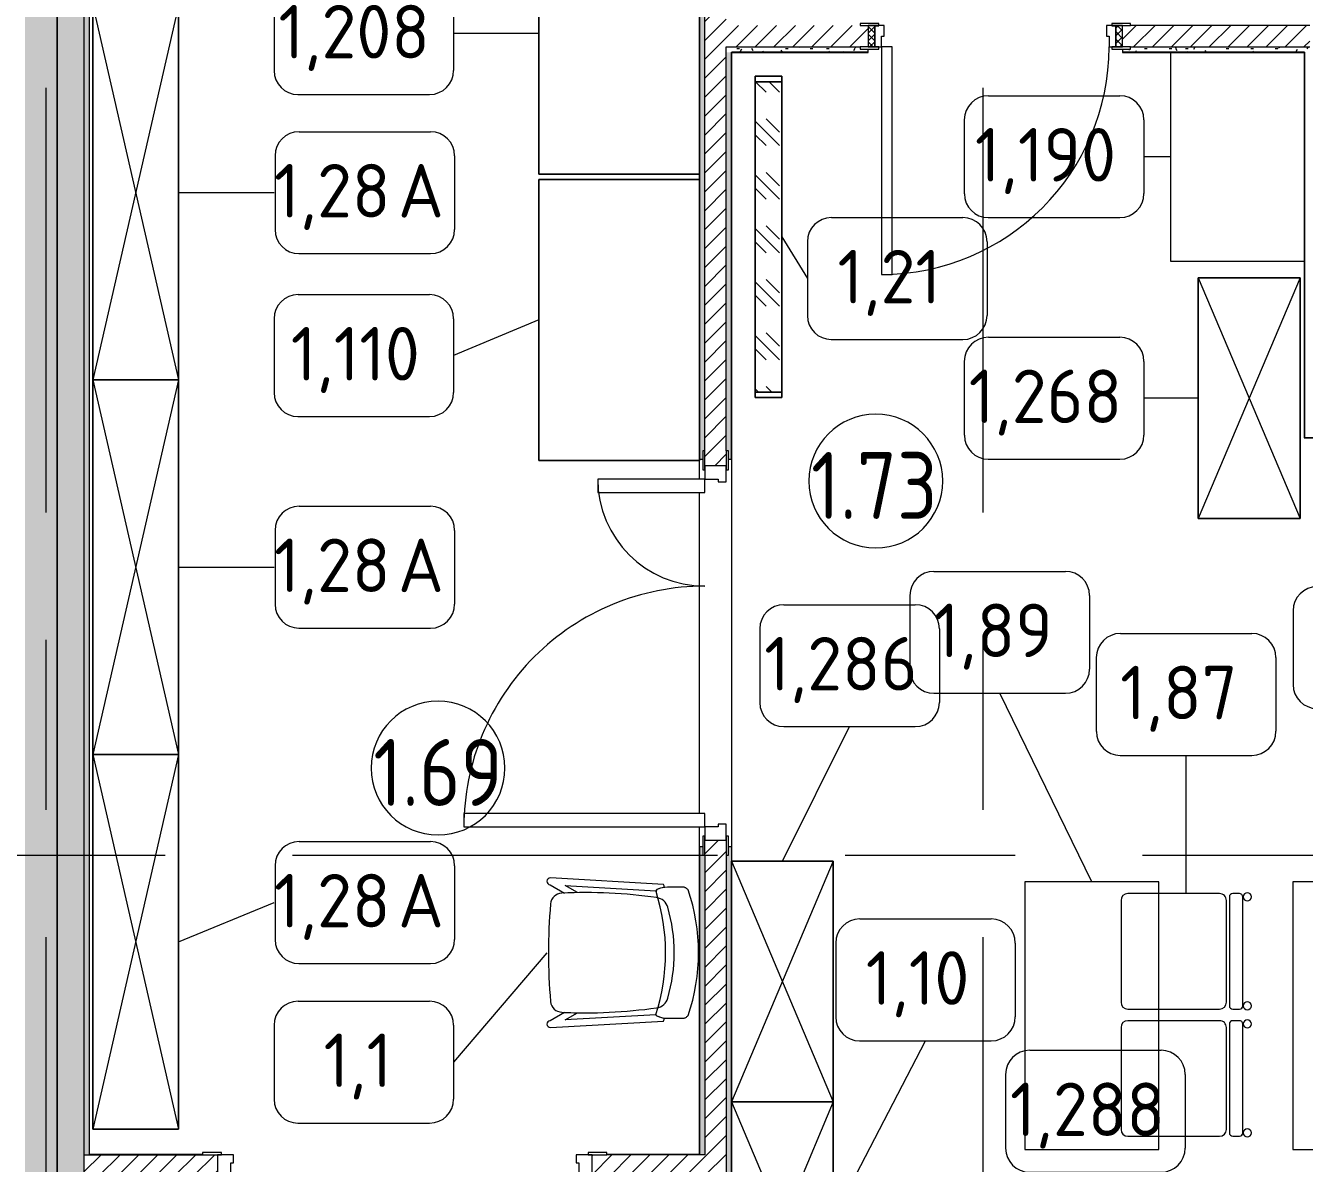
# Model space of a CAD drawing. Header units: millimetres. Extents: x 81494 to 296443, y -8553 to 29000.
# Drawn here: x 107132 to 111910, y 2447 to 6700 of the extents above; entities that cross this region are included whole.
import ezdxf

# ---------------------------------------------------------------- set-up
doc = ezdxf.new("R2010")
doc.units = ezdxf.units.MM
doc.linetypes.add('Осевая', pattern=[3175, 635, -476.25, 1587.5, -476.25])
for name, color, linetype, lineweight in [('A-AREA-IDEN', 7, 'Continuous', 9), ('A-DOOR', 7, 'Continuous', 9), ('A-DOOR-FRAM-2', 7, 'Continuous', 9), ('A-WALL', 7, 'Continuous', 9), ('I-FURN', 7, 'Continuous', 9), ('I-FURN-IDEN', 7, 'Continuous', 9), ('I-WALL', 7, 'Continuous', 9), ('Оси-2', 7, 'Осевая', 9)]:
    doc.layers.add(name, color=color, linetype=linetype, lineweight=lineweight)
for name, color, linetype, lineweight, true_color in [('A-DOOR-1', 7, 'Continuous', 9, 0xc0c0c0), ('A-DOOR-FRAM-1', 7, 'Continuous', 9, 0xc0c0c0), ('A-WALL-1', 9, 'Continuous', 9, 0x808080), ('A-WALL-FNSH-1', 9, 'Continuous', 9, 0x808080), ('I-FURN-1', 9, 'Continuous', 9, 0x808080)]:
    doc.layers.add(name, color=color, linetype=linetype, lineweight=lineweight, true_color=true_color)
doc.styles.add('GOST Common', font='GOST_Common.ttf', dxfattribs={"height": 200})
doc.styles.add('GOST Common_1', font='GOST_Common.ttf', dxfattribs={"width": 0.9, "height": 250})
pattern_1 = [(45, (0, 0), (-35.35534, 35.35534), [])]
pattern_2 = [(0, (0, 0), (121.92, 30.48), [10.058, -81.382, 10.058, -81.382, -487.68]), (0, (0, 0), (121.92, 30.48), [-182.88, 10.058, -172.822, 10.058, -81.382, -213.36]), (0, (0, 0), (121.92, 30.48), [-457.2, 10.058, -50.902, 10.058, -142.342]), (120, (45.72, 15.24), (-87.356454, 90.345817), [10.058, -81.382, 10.058, -81.382, -487.68]), (120, (45.72, 15.24), (-87.356454, 90.345817), [-182.88, 10.058, -172.822, 10.058, -81.382, -213.36]), (120, (45.72, 15.24), (-87.356454, 90.345817), [-457.2, 10.058, -50.902, 10.058, -142.342]), (240, (60.96, 76.2), (-34.563546, -120.825817), [10.058, -81.382, 10.058, -81.382, -487.68]), (240, (60.96, 76.2), (-34.563546, -120.825817), [-182.88, 10.058, -172.822, 10.058, -81.382, -213.36]), (240, (60.96, 76.2), (-34.563546, -120.825817), [-457.2, 10.058, -50.902, 10.058, -142.342])]

# ---------------------------------------------------------------- blocks, each defined once
blk = doc.blocks.new('110_Дверь_СКБ_1Ст_Внутренняя1 - Д-8 950x2100h_охрана-32224770-План расстановки мебели и оборудования 1 этажа в осях 23_1-33')
at = {"layer": 'A-DOOR'}
h = blk.add_hatch(dxfattribs=at)
h.set_pattern_fill('FP_8', color=256, style=0, pattern_type=2)
h.set_pattern_definition([(135, (1826.41, 104.685), (-14.14214, -14.14214), []), (225, (1826.41, 104.685), (14.14214, -14.14214), [])])
h.paths.add_polyline_path([(487.5, 40), (462.5, 40), (462.5, -40), (487.5, -40)])
at = {"layer": 'A-DOOR-FRAM-2'}
h = blk.add_hatch(dxfattribs=at)
h.set_pattern_fill('FP_9', color=256, style=0, pattern_type=2)
h.set_pattern_definition([(45, (-296.384, 104.685), (-14.1421, 14.1421), []), (135, (-296.384, 104.685), (-14.1421, -14.1421), [])])
h.paths.add_polyline_path([(-437.5, 40), (-462.5, 40), (-462.5, -40), (-437.5, -40)])
at = {"layer": 'A-DOOR-1'}
for p, q in [((437.5, 890), (397.5, 890)), ((397.5, 890), (397.5, 40)), ((437.5, 40), (437.5, 890)), ((397.5, 40), (437.5, 40))]:
    blk.add_line(p, q, dxfattribs=at)
blk.add_arc((437.5, 40), 850, 90, 180, dxfattribs=at)
at = {"layer": 'A-DOOR-FRAM-1'}
for p, q in [((-422.5, 48), (-492.5, 48)), ((-492.5, 48), (-492.5, 40)), ((-422.5, 40), (-422.5, 48)), ((517.5, 48), (447.5, 48)), ((447.5, 48), (447.5, 40)), ((517.5, 40), (517.5, 48)), ((-492.5, 40), (-422.5, 40)), ((-437.5, 40), (-462.5, 40)), ((-462.5, 40), (-462.5, -40)), ((-412.5, 40), (-437.5, 40)), ((-437.5, 40), (-437.5, -40)), ((-437.5, -40), (-437.5, 40)), ((-422.5, 40), (-437.5, 40)), ((-437.5, 40), (-437.5, 39)), ((-437.5, 39), (-422.5, 39)), ((-422.5, 39), (-422.5, 40)), ((-412.5, 0), (-412.5, 40)), ((-402.5, 0), (-412.5, 0)), ((-402.5, -40), (-402.5, 0)), ((437.5, 0), (427.5, 0)), ((427.5, 0), (427.5, -40)), ((437.5, 40), (437.5, 0)), ((462.5, 40), (437.5, 40)), ((462.5, 40), (447.5, 40)), ((447.5, 40), (447.5, 39)), ((447.5, 40), (517.5, 40)), ((447.5, 39), (462.5, 39)), ((462.5, -40), (462.5, 40)), ((487.5, 40), (462.5, 40)), ((462.5, 40), (462.5, -40)), ((462.5, 39), (462.5, 40)), ((487.5, -40), (487.5, 40)), ((-422.5, -40), (-492.5, -40)), ((-492.5, -40), (-492.5, -48)), ((-462.5, -40), (-437.5, -40)), ((-422.5, -39), (-437.5, -39)), ((-437.5, -39), (-437.5, -40)), ((-437.5, -40), (-402.5, -40)), ((-437.5, -40), (-422.5, -40)), ((-422.5, -40), (-422.5, -39)), ((-422.5, -48), (-422.5, -40)), ((427.5, -40), (462.5, -40)), ((462.5, -39), (447.5, -39)), ((447.5, -39), (447.5, -40)), ((447.5, -40), (462.5, -40)), ((517.5, -40), (447.5, -40)), ((447.5, -40), (447.5, -48)), ((462.5, -40), (462.5, -39)), ((462.5, -40), (487.5, -40)), ((517.5, -48), (517.5, -40)), ((-492.5, -48), (-422.5, -48)), ((447.5, -48), (517.5, -48))]:
    blk.add_line(p, q, dxfattribs=at)
blk = doc.blocks.new('Стол базовый прямоугольный - 1_89-25401668-План расстановки мебели и оборудования 1 этажа в осях 23_1-33')
at = {"layer": 'I-FURN-1'}
for p, q in [((500, 250), (-500, 250)), ((-500, 250), (-500, -250)), ((500, -250), (500, 250)), ((-500, -250), (500, -250))]:
    blk.add_line(p, q, dxfattribs=at)
blk = doc.blocks.new('M_Стул-Breuer - 1_87-25466819-План расстановки мебели и оборудования 1 этажа в осях 23_1-33')
at = {"layer": 'I-FURN-1'}
for p, q in [((190.5, 241.3), (-190.5, 241.3)), ((-215.9, 215.9), (-215.9, 100)), ((215.9, 100), (215.9, 215.9)), ((-215.9, 100), (-215.9, -127)), ((215.9, -127), (215.9, 100)), ((-215.9, -176.2), (-215.9, -200.8)), ((203.2, -163.5), (-203.2, -163.5)), ((-190.5, -152.4), (190.5, -152.4)), ((215.9, -200.8), (215.9, -176.2)), ((-203.2, -213.5), (203.2, -213.5))]:
    blk.add_line(p, q, dxfattribs=at)
for centre, radius, start, end in [((-190.5, 215.9), 25.4, 90, 180), ((190.5, 215.9), 25.4, 0, 90), ((-190.5, -127), 25.4, 180, 270), ((190.5, -127), 25.4, 270, 360), ((-203.2, -176.2), 12.7, 90, 180), ((203.2, -176.2), 12.7, 360, 90), ((-203.5, -230.6), 15.1, 360, 180), ((-203.5, -230.6), 15.1, 180, 360), ((-203.2, -200.8), 12.7, 180, 270), ((203.7, -230.6), 15.1, 360, 180), ((203.7, -230.6), 15.1, 180, 360), ((203.2, -200.8), 12.7, 270, 360)]:
    blk.add_arc(centre, radius, start, end, dxfattribs=at)
blk = doc.blocks.new('Шкаф параметрический - 1_268-V66-План расстановки мебели и оборудования 1 этажа в осях 23_1-33')
at = {"layer": 'I-FURN-1'}
for p, q in [((0, 0), (900, 380)), ((0, 380), (900, 0)), ((900, 380), (0, 380)), ((0, 380), (0, 0)), ((0, 0), (0, 380)), ((0, 380), (900, 380)), ((900, 0), (900, 380)), ((900, 380), (900, 0)), ((0, 0), (900, 0)), ((900, 0), (0, 0))]:
    blk.add_line(p, q, dxfattribs=at)
blk = doc.blocks.new('Стол базовый прямоугольный - 1_190-25588265-План расстановки мебели и оборудования 1 этажа в осях 23_1-33')
at = {"layer": 'I-FURN-1'}
for p, q in [((390, 250), (-390, 250)), ((-390, 250), (-390, -250))]:
    blk.add_line(p, q, dxfattribs=at)
blk = doc.blocks.new('Шкаф параметрический - 1_286-25588646-План расстановки мебели и оборудования 1 этажа в осях 23_1-33')
at = {"layer": 'I-FURN-1'}
for p, q in [((0, 0), (900, 380)), ((0, 380), (900, 0)), ((900, 380), (0, 380)), ((0, 380), (0, 0)), ((0, 0), (0, 380)), ((0, 380), (900, 380)), ((900, 0), (900, 380)), ((900, 380), (900, 0)), ((900, 0), (0, 0))]:
    blk.add_line(p, q, dxfattribs=at)
blk = doc.blocks.new('Шкаф параметрический - 1_286-V67-План расстановки мебели и оборудования 1 этажа в осях 23_1-33')
at = {"layer": 'I-FURN-1'}
for p, q in [((0, 0), (900, 380)), ((0, 380), (877.5, 9.5)), ((900, 380), (0, 380)), ((0, 380), (0, 0)), ((0, 0), (0, 380)), ((0, 380), (900, 380)), ((900, 300), (900, 380)), ((900, 380), (900, 300)), ((900, 0), (900, 300)), ((900, 300), (900, 0)), ((877.5, 0), (0, 0)), ((612.6, 0), (877.5, 0)), ((877.5, 9.5), (900, 0)), ((877.5, 0), (900, 0)), ((900, 0), (877.5, 0))]:
    blk.add_line(p, q, dxfattribs=at)
blk = doc.blocks.new('Зеркало обычное - 1_21-32858922-План расстановки мебели и оборудования 1 этажа в осях 23_1-33')
at = {"layer": 'I-FURN'}
h = blk.add_hatch(dxfattribs=at)
h.set_pattern_fill('FP_68', color=256, style=0, pattern_type=2)
h.set_pattern_definition([(45, (50, 50), (-200, 0), [141.42, -141.42]), (45, (100, 50), (-200, 0), [70.71, -212.13]), (45, (50, 100), (-200, 0), [70.71, -212.13])])
h.paths.add_polyline_path([(-580, -40), (580, -40), (580, 60), (-580, 60)])
at = {"layer": 'I-FURN-1'}
for p, q in [((600, 60), (-600, 60)), ((-600, 60), (-600, -40)), ((-600, -40), (-600, 60)), ((-600, 60), (-580, 60)), ((580, 60), (-580, 60)), ((-580, 60), (-580, -40)), ((-580, -40), (-580, 60)), ((-580, 60), (580, 60)), ((-580, 60), (580, 60)), ((580, 60), (-580, 60)), ((-580, 60), (580, 60)), ((-580, -40), (-580, 60)), ((-580, -40), (-580, 60)), ((580, -40), (580, 60)), ((580, 60), (580, -40)), ((580, 60), (600, 60)), ((580, 60), (580, -40)), ((580, -40), (580, 60)), ((600, -40), (600, 60)), ((600, 60), (600, -40)), ((-600, -40), (600, -40)), ((-580, -40), (-600, -40)), ((-580, -40), (580, -40)), ((580, -40), (-580, -40)), ((580, -40), (-580, -40)), ((-580, -40), (580, -40)), ((580, -40), (-580, -40)), ((600, -40), (580, -40))]:
    blk.add_line(p, q, dxfattribs=at)
blk = doc.blocks.new('Шкаф параметрический - 1_28А-25589861-План расстановки мебели и оборудования 1 этажа в осях 23_1-33')
at = {"layer": 'I-FURN-1'}
for p, q in [((0, 0), (1400, 320)), ((0, 320), (1400, 0)), ((1400, 320), (0, 320)), ((0, 320), (0, 0)), ((0, 0), (0, 320)), ((0, 320), (1400, 320)), ((1400, 0), (1400, 320)), ((1400, 320), (1400, 0)), ((0, 0), (1400, 0)), ((1400, 0), (0, 0))]:
    blk.add_line(p, q, dxfattribs=at)
blk = doc.blocks.new('Chair_1 noor 78578 - 1_1-25531733-План расстановки мебели и оборудования 1 этажа в осях 23_1-33')
at = {"layer": 'I-FURN-1'}
for p, q in [((-130.5, 405.7), (-130.5, 344.8)), ((359.1, 344.8), (359.1, 405.7)), ((-141.2, 329.7), (-165.1, -92)), ((-136.5, -37.1), (-117.3, 302)), ((345.9, 302), (365.1, -37.1)), ((393.7, -92), (369.8, 329.7)), ((-110.2, 8.6), (-136.5, -37.1)), ((365.1, -37.1), (338.8, 8.6)), ((-139.7, -93.5), (-108.8, -39.9)), ((337.4, -39.9), (368.3, -93.5))]:
    blk.add_line(p, q, dxfattribs=at)
for centre, radius, start, end in [((114.3, -271.9), 732.8, 71.3174, 108.6833), ((-37.4, 344.8), 93.1, 180, 204.9864), ((114.3, -408), 746, 71.9445, 107.8276), ((-41.4, 297.5), 50.8, 106.1735, 171.9659), ((114.3, -239.2), 609.6, 73.8265, 106.1735), ((270, 297.5), 50.8, 8.0341, 73.8265), ((266, 344.8), 93.1, 334.477, 360), ((114.3, -279.3), 660.4, 111.7, 112.7563), ((-37.4, 344.8), 93.1, 186.4785, 204.9864), ((-116, 308.2), 6.35, 204.9864, 258.4091), ((-116, 308.2), 6.35, 204.9864, 287.8276), ((1798.9, 37.7), 1909.3, 171.9659, 182.6261), ((-1570.3, 37.7), 1909.3, 357.3739, 8.0341), ((344.3, 307.4), 6.35, 281.4186, 334.477), ((344.6, 308.2), 6.35, 281.5909, 335.0136), ((266, 344.8), 93.1, 335.0136, 353.5215), ((114.3, -279.3), 660.4, 67.2437, 68.3), ((1798.9, 37.7), 1909.3, 180.8761, 182.3307), ((-1570.3, 37.7), 1909.3, 357.6693, 359.1239), ((-152.4, -92.7), 12.7, 176.75, 356.75), ((-64, -47.7), 44.5, 182.6261, 265.0912), ((114.8, 2033.8), 2133.6, 265.0912, 274.9044), ((292.6, -47.7), 44.4, 275.9396, 357.3739), ((381, -92.7), 12.7, 183.25, 3.25)]:
    blk.add_arc(centre, radius, start, end, dxfattribs=at)
for points in [[(-120.4, 422.3), (-122, 420.8), (-124.7, 417.8), (-127.8, 413.5), (-129.8, 409.4), (-130.4, 406.9), (-130.5, 405.7)], [(359.1, 405.7), (359, 406.9), (358.4, 409.4), (356.4, 413.5), (353.3, 417.8), (350.6, 420.8), (349, 422.3)]]:
    blk.add_open_spline(points, degree=3, dxfattribs=at)
blk = doc.blocks.new('110_Дверь_СКБ_2Ст - Д-5_п_ Из игровой в коридор-32215844-План расстановки мебели и оборудования 1 этажа в осях 23_1-33')
at = {"layer": 'A-DOOR-1'}
for p, q in [((-637.5, 940), (-637.5, 40)), ((-587.5, 940), (-637.5, 940)), ((-587.5, 40), (-587.5, 940)), ((662.5, 440), (612.5, 440)), ((612.5, 440), (612.5, 40)), ((662.5, 40), (662.5, 440)), ((-637.5, 40), (-587.5, 40)), ((612.5, 40), (662.5, 40))]:
    blk.add_line(p, q, dxfattribs=at)
for centre, radius, start, end in [((-637.5, 40), 900, 0, 90), ((662.5, 40), 400, 90, 180)]:
    blk.add_arc(centre, radius, start, end, dxfattribs=at)
at = {"layer": 'A-DOOR-FRAM-1'}
for p, q in [((-672.5, 48), (-742.5, 48)), ((-742.5, 48), (-742.5, 40)), ((-672.5, 40), (-672.5, 48)), ((767.5, 48), (697.5, 48)), ((697.5, 48), (697.5, 40)), ((767.5, 40), (767.5, 48)), ((-742.5, 40), (-672.5, 40)), ((-637.5, 40), (-687.5, 40)), ((-687.5, 40), (-687.5, -40)), ((-637.5, -10), (-637.5, 40)), ((662.5, 40), (662.5, -10)), ((712.5, 40), (662.5, 40)), ((697.5, 40), (767.5, 40)), ((712.5, -40), (712.5, 40)), ((-672.5, -40), (-742.5, -40)), ((-742.5, -40), (-742.5, -48)), ((-672.5, -39), (-687.5, -39)), ((-687.5, -39), (-687.5, -40)), ((-687.5, -40), (-627.5, -40)), ((-687.5, -40), (-672.5, -40)), ((-672.5, -40), (-672.5, -39)), ((-672.5, -48), (-672.5, -40)), ((-627.5, -10), (-637.5, -10)), ((-627.5, -40), (-627.5, -10)), ((662.5, -10), (652.5, -10)), ((652.5, -10), (652.5, -40)), ((652.5, -40), (712.5, -40)), ((712.5, -39), (697.5, -39)), ((697.5, -39), (697.5, -40)), ((697.5, -40), (712.5, -40)), ((767.5, -40), (697.5, -40)), ((697.5, -40), (697.5, -48)), ((712.5, -40), (712.5, -39)), ((767.5, -48), (767.5, -40)), ((-742.5, -48), (-672.5, -48)), ((697.5, -48), (767.5, -48))]:
    blk.add_line(p, q, dxfattribs=at)
blk = doc.blocks.new('110_Дверь_СКБ_2Ст - Д-2а_п_ Из коридора на лестницу-32239107-План расстановки мебели и оборудования 1 этажа в осях 23_1-33')
at = {"layer": 'A-DOOR-1'}
for p, q in [((-637.5, 940), (-637.5, 40)), ((-587.5, 940), (-637.5, 940)), ((-587.5, 40), (-587.5, 940)), ((662.5, 440), (612.5, 440)), ((612.5, 440), (612.5, 40)), ((662.5, 40), (662.5, 440)), ((-637.5, 40), (-587.5, 40)), ((612.5, 40), (662.5, 40))]:
    blk.add_line(p, q, dxfattribs=at)
for centre, radius, start, end in [((-637.5, 40), 900, 0, 90), ((662.5, 40), 400, 90, 180)]:
    blk.add_arc(centre, radius, start, end, dxfattribs=at)
at = {"layer": 'A-DOOR-FRAM-1'}
for p, q in [((-672.5, 48), (-742.5, 48)), ((-742.5, 48), (-742.5, 40)), ((-672.5, 40), (-672.5, 48)), ((767.5, 48), (697.5, 48)), ((697.5, 48), (697.5, 40)), ((767.5, 40), (767.5, 48)), ((-742.5, 40), (-672.5, 40)), ((-637.5, 40), (-687.5, 40)), ((-687.5, 40), (-687.5, -40)), ((-637.5, -10), (-637.5, 40)), ((662.5, 40), (662.5, -10)), ((712.5, 40), (662.5, 40)), ((697.5, 40), (767.5, 40)), ((712.5, -40), (712.5, 40)), ((-672.5, -40), (-742.5, -40)), ((-742.5, -40), (-742.5, -48)), ((-672.5, -39), (-687.5, -39)), ((-687.5, -39), (-687.5, -40)), ((-687.5, -40), (-627.5, -40)), ((-687.5, -40), (-672.5, -40)), ((-672.5, -40), (-672.5, -39)), ((-672.5, -48), (-672.5, -40)), ((-627.5, -10), (-637.5, -10)), ((-627.5, -40), (-627.5, -10)), ((662.5, -10), (652.5, -10)), ((652.5, -10), (652.5, -40)), ((652.5, -40), (712.5, -40)), ((712.5, -39), (697.5, -39)), ((697.5, -39), (697.5, -40)), ((697.5, -40), (712.5, -40)), ((767.5, -40), (697.5, -40)), ((697.5, -40), (697.5, -48)), ((712.5, -40), (712.5, -39)), ((767.5, -48), (767.5, -40)), ((-742.5, -48), (-672.5, -48)), ((697.5, -48), (767.5, -48))]:
    blk.add_line(p, q, dxfattribs=at)
blk = doc.blocks.new('Марка_Мебель - В прямоуг_Balcon_Марка-25523697-План расстановки мебели и оборудования 1 этажа в осях 23_1-33')
at = {"layer": 'I-FURN-IDEN'}
for p, q in [((-2.455, 2.278), (2.455, 2.278)), ((-3.355, 1.378), (-3.355, -1.384)), ((3.355, 1.378), (3.355, -1.378)), ((-2.461, -2.278), (2.455, -2.278))]:
    blk.add_line(p, q, dxfattribs=at)
for centre, radius, start, end in [((-2.455, 1.378), 0.9, 90, 180), ((2.455, 1.378), 0.9, 0, 90), ((-2.461, -1.384), 0.893, 180, 270), ((2.455, -1.378), 0.9, 270, 0)]:
    blk.add_arc(centre, radius, start, end, dxfattribs=at)
blk = doc.blocks.new('Марка_Помещения - Номер-25198446-План расстановки мебели и оборудования 1 этажа в осях 23_1-33')
at = {"layer": 'A-AREA-IDEN'}
for start, end in [(360, 180), (180, 360)]:
    blk.add_arc((0, 0), 2.5, start, end, dxfattribs=at)

msp = doc.modelspace()

# ---------------------------------------------------------------- hatches: boundary and pattern name
at = {"layer": 'I-WALL'}
h = msp.add_hatch(dxfattribs=at)
h.set_pattern_fill('FP_2', color=256, style=0, pattern_type=2)
h.set_pattern_definition([(45, (0, 0), (-57.024626, 57.024626), []), (45, (57.025, 0), (-57.024626, 57.024626), [100.806, -20.161, 3.353, -16.808])])
h.paths.add_polyline_path([(107330, 2400), (107350, 2400), (107350, 10600), (107130, 10600), (107130, 2400)])
h = msp.add_hatch(dxfattribs=at)
h.set_pattern_fill('FP_67', color=256, style=0, pattern_type=2)
h.set_pattern_definition(pattern_2)
h.paths.add_polyline_path([(107350, 2480), (107370, 2480), (107370, 10380), (107350, 10380), (107350, 3123.3)])
h = msp.add_hatch(dxfattribs=at)
h.set_pattern_fill('FP_67', color=256, style=0, pattern_type=2)
h.set_pattern_definition(pattern_2)
h.paths.add_polyline_path([(109650, 2480), (109670, 2480), (109669.5, 3600), (109662, 3600), (109662, 3630), (109650, 3630), (109650, 2481)])
h.paths.add_polyline_path([(109662, 5080), (109662, 5110), (109670, 5110), (109670, 10400), (109650, 10400), (109650, 5080)])
h = msp.add_hatch(dxfattribs=at)
h.set_pattern_fill('FP_3', color=256, style=0, pattern_type=2)
h.set_pattern_definition(pattern_1)
h.paths.add_polyline_path([(109750, 125), (109749, 3655), (109670, 3655), (109670, 125), (109738.1, 125)])
h.paths.add_polyline_path([(109670, 5055), (109750, 5055), (109750, 10400), (109670, 10400), (109670, 5110)])
h = msp.add_hatch(dxfattribs=at)
h.set_pattern_fill('FP_3', color=256, style=0, pattern_type=2)
h.set_pattern_definition(pattern_1)
h.paths.add_polyline_path([(111260, 6620), (111930, 6620), (111930, 6700), (111230, 6700), (111230, 6620)])
h.paths.add_polyline_path([(110250, 6620), (110280, 6620), (110280, 6700), (109750, 6700), (109750, 6620)])
h = msp.add_hatch(dxfattribs=at)
h.set_pattern_fill('FP_67', color=256, style=0, pattern_type=2)
h.set_pattern_definition(pattern_2)
h.paths.add_polyline_path([(111910, 6600), (111930, 6600), (111930, 6620), (111260, 6619.1), (111260, 6612), (111230, 6612), (111230, 6600), (111909, 6600)])
h.paths.add_polyline_path([(110250, 6600), (110280, 6600), (110280, 6612), (110250, 6612), (110250, 6620), (109750, 6620), (109750, 6600), (109771, 6600)])
h = msp.add_hatch(dxfattribs=at)
h.set_pattern_fill('FP_67', color=256, style=0, pattern_type=2)
h.set_pattern_definition(pattern_2)
h.paths.add_polyline_path([(109750, 150), (109770, 150), (109770, 3630), (109758, 3630), (109758, 3600), (109750, 3600), (109750, 212.8)])
h.paths.add_polyline_path([(109770, 5080), (109770, 6600), (109750, 6600), (109750, 5110), (109758, 5110), (109758, 5080)])
h = msp.add_hatch(dxfattribs=at)
h.set_pattern_fill('FP_3', color=256, style=0, pattern_type=2)
h.set_pattern_definition(pattern_1)
h.paths.add_polyline_path([(109570, 2400), (109670, 2400), (109670, 2480), (109249, 2479), (109249, 2400), (109550, 2400)])
h.paths.add_polyline_path([(107849, 2400), (107849, 2480), (107350, 2480), (107350, 2400), (107794, 2400)])

# ---------------------------------------------------------------- linework, layer by layer
at = {"layer": 'A-WALL'}
for p, q in [((107350, 10600), (107350, 2400)), ((107370, 10380), (107370, 2480)), ((109770, 5080), (109770, 6600)), ((111910, 6600), (111230, 6600)), ((111910, 6600), (111910, 5160)), ((109650, 3630), (109650, 2481)), ((109670, 3600), (109670, 2480)), ((107350, 2480), (107794, 2480)), ((109670, 2480), (109304, 2480))]:
    msp.add_line(p, q, dxfattribs=at)
at = {"layer": 'A-WALL-1'}
for p, q in [((109650, 10380), (109650, 5080)), ((109670, 5110), (109670, 10400)), ((111930, 6700), (111260, 6700)), ((109750, 6620), (110250, 6620)), ((109750, 5110), (109750, 6620)), ((109770, 6600), (109771, 6600)), ((110280, 6600), (110280, 6612)), ((111230, 6612), (111230, 6600)), ((111260, 6620), (111930, 6620)), ((111910, 5160), (117380, 5160)), ((109650, 5080), (109662, 5080)), ((109758, 5080), (109770, 5080)), ((109662, 3630), (109650, 3630)), ((109750, 3600), (109750, 125)), ((109770, 3630), (109758, 3630))]:
    msp.add_line(p, q, dxfattribs=at)
at = {"layer": 'A-WALL-FNSH-1'}
for p, q in [((107250, 10390), (107250, 160.5)), ((107251, 160.5), (107251, 10390)), ((107371, 2481), (107371, 10379)), ((109649, 10379), (109649, 5005)), ((109650, 5005), (109650, 10380)), ((110280, 6600), (109771, 6600)), ((109771, 171), (109771, 6599)), ((109771, 6599), (110280, 6599)), ((110280, 6599), (110280, 6600)), ((111230, 6600), (111230, 6599)), ((111230, 6599), (111909, 6599)), ((111909, 6599), (111909, 5159)), ((111909, 5159), (117380, 5159)), ((109770, 5080), (109770, 170)), ((109649, 4955), (109649, 3755)), ((109650, 3755), (109650, 4955)), ((109649, 3705), (109649, 2480)), ((109650, 3630), (109650, 3705)), ((107794, 2481), (107371, 2481)), ((109650, 2481), (109304, 2481))]:
    msp.add_line(p, q, dxfattribs=at)
at = {"layer": 'I-FURN-1'}
for p, q in [((109050, 7195), (109050, 6145)), ((109050, 6145), (109050, 7195)), ((109650, 7195), (109650, 6145)), ((109050, 6145), (109650, 6145)), ((109650, 6145), (109050, 6145)), ((109650, 6125), (109050, 6125)), ((109050, 6125), (109050, 5075)), ((109050, 5075), (109050, 6125)), ((109050, 6125), (109650, 6125)), ((109650, 6125), (109650, 5080)), ((109050, 5075), (109650, 5075)), ((109650, 5075), (109050, 5075)), ((109650, 5075), (109650, 5080)), ((109650, 5080), (109650, 5075))]:
    msp.add_line(p, q, dxfattribs=at)
at = {"layer": 'I-FURN-IDEN'}
for p, q in [((109050, 6670), (108731.7, 6670)), ((111410, 6210), (111310.4, 6210)), ((107704.2, 6075.6), (108060.8, 6075.6)), ((109958.1, 5910.3), (110053.3, 5754.5)), ((109050, 5600), (108731.7, 5466.5)), ((111513.6, 5307.2), (111310.4, 5307.2)), ((107704.2, 4675.6), (108060.8, 4675.6)), ((111116.1, 3500), (110771.6, 4204.7)), ((109960, 3577.5), (110210.9, 4080)), ((111468.1, 3458.8), (111468.1, 3972.3)), ((107704.2, 3275.6), (108060.8, 3422.3)), ((109080.1, 3234.9), (108731.7, 2825.7)), ((109920, 1800), (110494.4, 2905.5))]:
    msp.add_line(p, q, dxfattribs=at)
at = {"layer": 'I-WALL'}
msp.add_line((109650, 2480), (109650, 2481), dxfattribs=at)
at = {"layer": 'Оси-2'}
for p, q in [((107210, 593.7), (107210, 19528.3)), ((110710, 593.7), (110710, 19528.3)), ((84793.9, 3600), (122455, 3600))]:
    msp.add_line(p, q, dxfattribs=at)

# ---------------------------------------------------------------- block references
at = {"layer": 'A-AREA-IDEN', "xscale": 99.99999999999993, "yscale": 99.99999999999993, "zscale": 99.99999999999993}
for p in [(110308.8, 4997.6), (108673.5, 3925)]:
    msp.add_blockref('Марка_Помещения - Номер-25198446-План расстановки мебели и оборудования 1 этажа в осях 23_1-33', p, dxfattribs=at)
at = {"layer": 'A-DOOR-1'}
for name, p, rotation in [('110_Дверь_СКБ_1Ст_Внутренняя1 - Д-8 950x2100h_охрана-32224770-План расстановки мебели и оборудования 1 этажа в осях 23_1-33', (110767.5, 6660), 180), ('110_Дверь_СКБ_2Ст - Д-5_п_ Из игровой в коридор-32215844-План расстановки мебели и оборудования 1 этажа в осях 23_1-33', (109710, 4342.5), 89.99999999999991), ('110_Дверь_СКБ_2Ст - Д-2а_п_ Из коридора на лестницу-32239107-План расстановки мебели и оборудования 1 этажа в осях 23_1-33', (108561.5, 2440), 180)]:
    msp.add_blockref(name, p, dxfattribs=dict(at, rotation=rotation))
at = {"layer": 'I-FURN-1'}
for name, p, rotation in [('Шкаф параметрический - 1_28А-25589861-План расстановки мебели и оборудования 1 этажа в осях 23_1-33', (107384.2, 6775.6), 269.9999999999994), ('Стол базовый прямоугольный - 1_190-25588265-План расстановки мебели и оборудования 1 этажа в осях 23_1-33', (111660, 6210), 90), ('Зеркало обычное - 1_21-32858922-План расстановки мебели и оборудования 1 этажа в осях 23_1-33', (109918.1, 5910.3), 90.0000000000005), ('Шкаф параметрический - 1_268-V66-План расстановки мебели и оборудования 1 этажа в осях 23_1-33', (111513.6, 5757.2), 269.9999999999994), ('Шкаф параметрический - 1_28А-25589861-План расстановки мебели и оборудования 1 этажа в осях 23_1-33', (107384.2, 5375.6), 269.9999999999994), ('Шкаф параметрический - 1_28А-25589861-План расстановки мебели и оборудования 1 этажа в осях 23_1-33', (107384.2, 3975.6), 269.9999999999994), ('Шкаф параметрический - 1_286-25588646-План расстановки мебели и оборудования 1 этажа в осях 23_1-33', (109770, 3577.5), 269.9999999999994), ('Chair_1 noor 78578 - 1_1-25531733-План расстановки мебели и оборудования 1 этажа в осях 23_1-33', (109185.5, 3349.2), 269.9999999999994), ('Стол базовый прямоугольный - 1_89-25401668-План расстановки мебели и оборудования 1 этажа в осях 23_1-33', (111116.1, 3000), 90), ('Стол базовый прямоугольный - 1_89-25401668-План расстановки мебели и оборудования 1 этажа в осях 23_1-33', (112116.1, 3000), 90), ('M_Стул-Breuer - 1_87-25466819-План расстановки мебели и оборудования 1 этажа в осях 23_1-33', (111466.1, 3240), 90.00000000000006), ('M_Стул-Breuer - 1_87-25466819-План расстановки мебели и оборудования 1 этажа в осях 23_1-33', (111466.1, 2765), 90.00000000000006), ('Шкаф параметрический - 1_286-V67-План расстановки мебели и оборудования 1 этажа в осях 23_1-33', (109770, 2677.5), 269.9999999999994)]:
    msp.add_blockref(name, p, dxfattribs=dict(at, rotation=rotation))
at = {"layer": 'I-FURN-IDEN', "xscale": 99.99999999999993, "yscale": 99.99999999999993, "zscale": 99.99999999999993}
for p in [(108396.2, 6670), (110974.9, 6210), (108399.8, 6075.6), (110388.7, 5754.5), (108396.2, 5466.5), (110974.9, 5307.2), (108399.8, 4675.6), (110771.6, 4432.4), (112203.1, 4375.2), (110210.9, 4307.8), (111468.1, 4200.1), (108399.8, 3422.3), (110494.4, 3133.2), (108396.2, 2825.7), (111129.1, 2642.4)]:
    msp.add_blockref('Марка_Мебель - В прямоуг_Balcon_Марка-25523697-План расстановки мебели и оборудования 1 этажа в осях 23_1-33', p, dxfattribs=at)

# ---------------------------------------------------------------- texts
at = {"layer": 'A-AREA-IDEN', "char_height": 250, "width": 606.076, "attachment_point": 1, "style": 'GOST Common_1'}
for s, insert in [('1.73', (110066.9, 5106.2)), ('1.69', (108431.6, 4033.6))]:
    msp.add_mtext(s, dxfattribs=dict(at, insert=insert))
at = {"layer": 'I-FURN-IDEN', "char_height": 200, "attachment_point": 1, "style": 'GOST Common'}
for s, insert, width in [('1,208', (108077.2, 6777.1), 737.552), ('1,190', (110678.9, 6317.1), 681.434), ('1,28', (108060.8, 6182.7), 561.181), ('\\fGOST Common|b0|i0|c204|p34|;А', (108523.8, 6182.7), 224.472), ('1,21', (110165.7, 5861.5), 505.063), ('1,110', (108123.2, 5573.5), 625.316), ('1,268', (110655.9, 5414.3), 737.552), ('1,28', (108060.8, 4782.7), 561.181), ('\\fGOST Common|b0|i0|c204|p34|;А', (108523.8, 4782.7), 224.472), ('1,89', (110525.1, 4539.5), 561.181), ('1,286', (109891.9, 4414.9), 737.552), ('1,87', (111221.6, 4307.2), 561.181), ('1,28', (108060.8, 3529.3), 561.181), ('\\fGOST Common|b0|i0|c204|p34|;А', (108523.8, 3529.3), 224.472), ('1,10', (110271.4, 3240.3), 505.063), ('1,1', (108245.7, 2932.8), 328.692), ('1,288', (110810.1, 2749.5), 737.552)]:
    msp.add_mtext(s, dxfattribs=dict(at, insert=insert, width=width))

doc.saveas('drawing.dxf')
